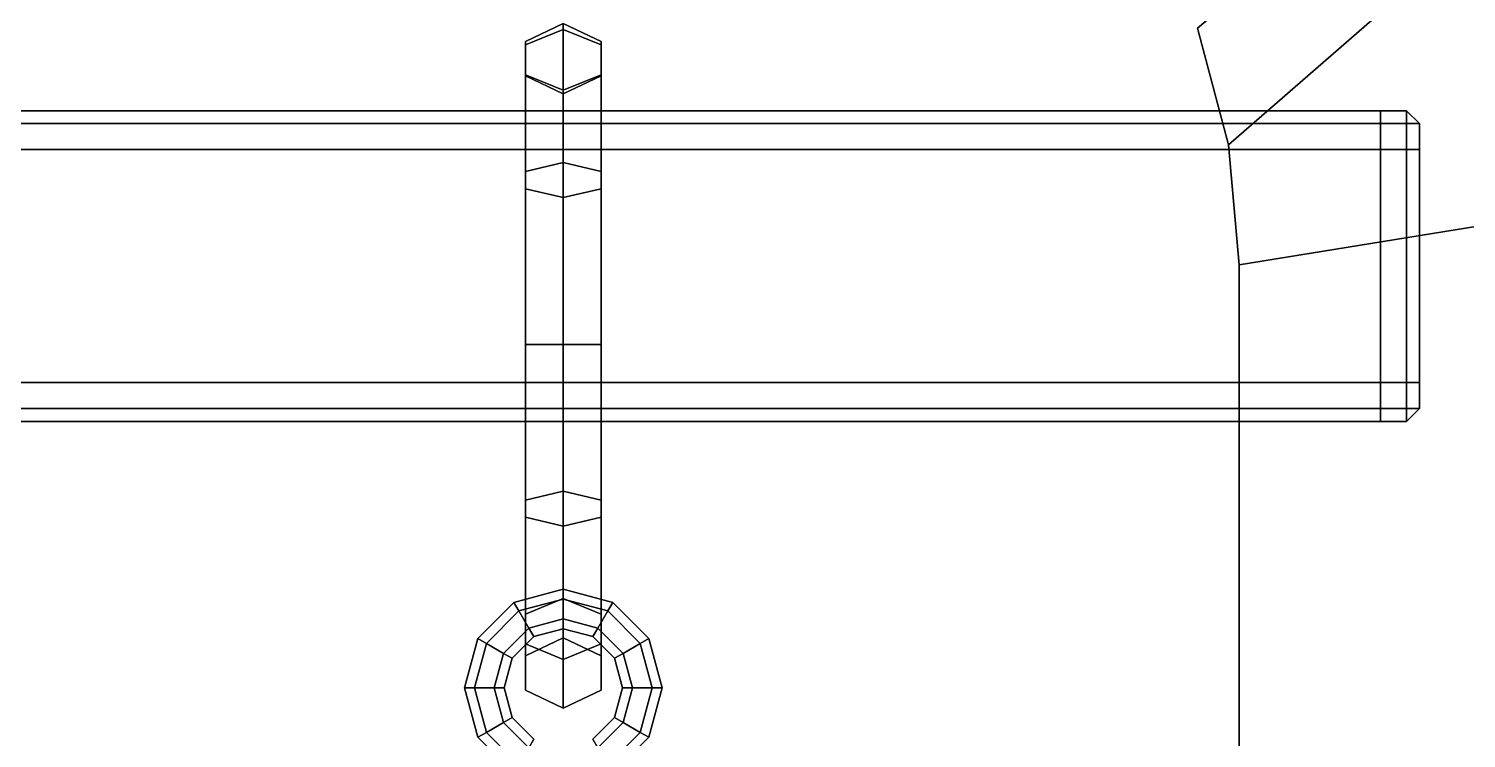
# Model space of a CAD drawing. Header units: metres. Extents: x -14.1 to 14.1, y -13.2 to 13.2.
# Drawn here: x 2.691 to 4.343, y -5.109 to -4.294 of the extents above; entities that cross this region are included whole.
import ezdxf

# ---------------------------------------------------------------- set-up
doc = ezdxf.new("R2010")
doc.units = ezdxf.units.M

msp = doc.modelspace()

# ---------------------------------------------------------------- linework, layer by layer
at = {"layer": 'beam2', "color": 18}
for points in [[(2.34718, -4.38805, 17.5817), (2.34718, -4.40295, 17.5966), (4.24463, -4.40295, 17.5966), (4.24463, -4.38805, 17.5817)], [(4.24463, -4.38805, 17.5519), (2.34718, -4.38805, 17.5519), (2.34718, -4.38805, 17.5817), (4.24463, -4.38805, 17.5817)], [(2.34718, -4.38805, 17.5519), (4.24463, -4.38805, 17.5519), (4.24463, -4.38805, 17.284), (2.34718, -4.38805, 17.284)], [(2.34718, -4.38805, 17.284), (4.24463, -4.38805, 17.284), (4.24463, -4.38805, 17.2542), (2.34718, -4.38805, 17.2542)], [(4.24463, -4.38805, 17.2542), (4.24463, -4.40295, 17.2393), (2.34718, -4.40295, 17.2393), (2.34718, -4.38805, 17.2542)], [(4.27446, -4.40295, 17.5966), (4.27446, -4.38805, 17.5817), (4.24463, -4.38805, 17.5817), (4.24463, -4.40295, 17.5966)], [(4.27446, -4.38805, 17.5817), (4.27446, -4.38805, 17.5519), (4.24463, -4.38805, 17.5519), (4.24463, -4.38805, 17.5817)], [(4.27446, -4.38805, 17.5519), (4.27446, -4.38805, 17.284), (4.24463, -4.38805, 17.284), (4.24463, -4.38805, 17.5519)], [(4.27446, -4.38805, 17.2542), (4.24463, -4.38805, 17.2542), (4.24463, -4.38805, 17.284), (4.27446, -4.38805, 17.284)], [(4.27446, -4.38805, 17.2542), (4.27446, -4.40295, 17.2393), (4.24463, -4.40295, 17.2393), (4.24463, -4.38805, 17.2542)], [(4.27446, -4.38805, 17.5817), (4.27446, -4.40295, 17.5966), (4.28935, -4.40295, 17.5817)], [(4.27446, -4.38805, 17.5817), (4.28935, -4.40295, 17.5817), (4.28935, -4.40295, 17.5519), (4.27446, -4.38805, 17.5519)], [(4.28935, -4.40295, 17.284), (4.27446, -4.38805, 17.284), (4.27446, -4.38805, 17.5519), (4.28935, -4.40295, 17.5519)], [(4.28935, -4.40295, 17.2542), (4.27446, -4.38805, 17.2542), (4.27446, -4.38805, 17.284), (4.28935, -4.40295, 17.284)], [(4.27446, -4.40295, 17.2393), (4.27446, -4.38805, 17.2542), (4.28935, -4.40295, 17.2542)], [(4.24463, -4.40295, 17.5966), (2.34718, -4.40295, 17.5966), (2.34718, -4.43278, 17.5966), (4.24463, -4.43278, 17.5966)], [(2.34718, -4.40295, 17.2393), (4.24463, -4.40295, 17.2393), (4.24463, -4.43278, 17.2393), (2.34718, -4.43278, 17.2393)], [(4.27446, -4.40295, 17.5966), (4.24463, -4.40295, 17.5966), (4.24463, -4.43278, 17.5966), (4.27446, -4.43278, 17.5966)], [(4.27446, -4.40295, 17.2393), (4.27446, -4.43278, 17.2393), (4.24463, -4.43278, 17.2393), (4.24463, -4.40295, 17.2393)], [(4.27446, -4.40295, 17.2393), (4.28935, -4.40295, 17.2542), (4.28935, -4.43278, 17.2542), (4.27446, -4.43278, 17.2393)], [(4.28935, -4.40295, 17.5817), (4.27446, -4.40295, 17.5966), (4.27446, -4.43278, 17.5966), (4.28935, -4.43278, 17.5817)], [(4.28935, -4.40295, 17.2542), (4.28935, -4.40295, 17.284), (4.28935, -4.43278, 17.284), (4.28935, -4.43278, 17.2542)], [(4.28935, -4.43278, 17.5519), (4.28935, -4.43278, 17.284), (4.28935, -4.40295, 17.284), (4.28935, -4.40295, 17.5519)], [(4.28935, -4.40295, 17.5817), (4.28935, -4.43278, 17.5817), (4.28935, -4.43278, 17.5519), (4.28935, -4.40295, 17.5519)], [(2.34718, -4.70067, 17.5966), (4.24463, -4.70067, 17.5966), (4.24463, -4.43278, 17.5966), (2.34718, -4.43278, 17.5966)], [(4.24463, -4.70067, 17.2393), (2.34718, -4.70067, 17.2393), (2.34718, -4.43278, 17.2393), (4.24463, -4.43278, 17.2393)], [(4.27446, -4.70067, 17.5966), (4.27446, -4.43278, 17.5966), (4.24463, -4.43278, 17.5966), (4.24463, -4.70067, 17.5966)], [(4.27446, -4.43278, 17.2393), (4.27446, -4.70067, 17.2393), (4.24463, -4.70067, 17.2393), (4.24463, -4.43278, 17.2393)], [(4.28935, -4.43278, 17.5817), (4.27446, -4.43278, 17.5966), (4.27446, -4.70067, 17.5966), (4.28935, -4.70067, 17.5817)], [(4.28935, -4.70067, 17.2542), (4.27446, -4.70067, 17.2393), (4.27446, -4.43278, 17.2393), (4.28935, -4.43278, 17.2542)], [(4.28935, -4.70067, 17.5519), (4.28935, -4.43278, 17.5519), (4.28935, -4.43278, 17.5817), (4.28935, -4.70067, 17.5817)], [(4.28935, -4.70067, 17.5519), (4.28935, -4.70067, 17.284), (4.28935, -4.43278, 17.284), (4.28935, -4.43278, 17.5519)], [(4.28935, -4.43278, 17.284), (4.28935, -4.70067, 17.284), (4.28935, -4.70067, 17.2542), (4.28935, -4.43278, 17.2542)], [(4.24463, -4.73046, 17.2393), (2.34718, -4.73046, 17.2393), (2.34718, -4.70067, 17.2393), (4.24463, -4.70067, 17.2393)], [(2.34718, -4.73046, 17.5966), (4.24463, -4.73046, 17.5966), (4.24463, -4.70067, 17.5966), (2.34718, -4.70067, 17.5966)], [(4.27446, -4.73046, 17.5966), (4.27446, -4.70067, 17.5966), (4.24463, -4.70067, 17.5966), (4.24463, -4.73046, 17.5966)], [(4.27446, -4.73046, 17.2393), (4.24463, -4.73046, 17.2393), (4.24463, -4.70067, 17.2393), (4.27446, -4.70067, 17.2393)], [(4.28935, -4.73046, 17.2542), (4.27446, -4.73046, 17.2393), (4.27446, -4.70067, 17.2393), (4.28935, -4.70067, 17.2542)], [(4.27446, -4.73046, 17.5966), (4.28935, -4.73046, 17.5817), (4.28935, -4.70067, 17.5817), (4.27446, -4.70067, 17.5966)], [(4.28935, -4.73046, 17.2542), (4.28935, -4.70067, 17.2542), (4.28935, -4.70067, 17.284), (4.28935, -4.73046, 17.284)], [(4.28935, -4.70067, 17.284), (4.28935, -4.70067, 17.5519), (4.28935, -4.73046, 17.5519), (4.28935, -4.73046, 17.284)], [(4.28935, -4.73046, 17.5817), (4.28935, -4.73046, 17.5519), (4.28935, -4.70067, 17.5519), (4.28935, -4.70067, 17.5817)], [(2.34718, -4.7454, 17.2542), (2.34718, -4.73046, 17.2393), (4.24463, -4.73046, 17.2393), (4.24463, -4.7454, 17.2542)], [(4.24463, -4.7454, 17.5817), (4.24463, -4.73046, 17.5966), (2.34718, -4.73046, 17.5966), (2.34718, -4.7454, 17.5817)], [(4.27446, -4.73046, 17.2393), (4.27446, -4.7454, 17.2542), (4.24463, -4.7454, 17.2542), (4.24463, -4.73046, 17.2393)], [(4.27446, -4.7454, 17.5817), (4.27446, -4.73046, 17.5966), (4.24463, -4.73046, 17.5966), (4.24463, -4.7454, 17.5817)], [(4.27446, -4.73046, 17.5966), (4.27446, -4.7454, 17.5817), (4.28935, -4.73046, 17.5817)], [(4.28935, -4.73046, 17.5817), (4.27446, -4.7454, 17.5817), (4.27446, -4.7454, 17.5519), (4.28935, -4.73046, 17.5519)], [(4.28935, -4.73046, 17.5519), (4.27446, -4.7454, 17.5519), (4.27446, -4.7454, 17.284), (4.28935, -4.73046, 17.284)], [(4.27446, -4.7454, 17.2542), (4.28935, -4.73046, 17.2542), (4.28935, -4.73046, 17.284), (4.27446, -4.7454, 17.284)], [(4.27446, -4.7454, 17.2542), (4.27446, -4.73046, 17.2393), (4.28935, -4.73046, 17.2542)], [(4.24463, -4.7454, 17.284), (2.34718, -4.7454, 17.284), (2.34718, -4.7454, 17.2542), (4.24463, -4.7454, 17.2542)], [(2.34718, -4.7454, 17.284), (4.24463, -4.7454, 17.284), (4.24463, -4.7454, 17.5519), (2.34718, -4.7454, 17.5519)], [(2.34718, -4.7454, 17.5519), (4.24463, -4.7454, 17.5519), (4.24463, -4.7454, 17.5817), (2.34718, -4.7454, 17.5817)], [(4.27446, -4.7454, 17.2542), (4.27446, -4.7454, 17.284), (4.24463, -4.7454, 17.284), (4.24463, -4.7454, 17.2542)], [(4.27446, -4.7454, 17.284), (4.27446, -4.7454, 17.5519), (4.24463, -4.7454, 17.5519), (4.24463, -4.7454, 17.284)], [(4.27446, -4.7454, 17.5817), (4.24463, -4.7454, 17.5817), (4.24463, -4.7454, 17.5519), (4.27446, -4.7454, 17.5519)]]:
    msp.add_3dface(points, dxfattribs=at)
at = {"layer": 'bell2', "color": 26}
for points in [[(3.30547, -4.94943, 17.4288), (3.30547, -4.93811, 17.4091), (3.24872, -4.95332, 17.4091), (3.2544, -4.96311, 17.4288)], [(3.30547, -4.93811, 17.4091), (3.30547, -4.94943, 17.3894), (3.2544, -4.96311, 17.3894), (3.24872, -4.95332, 17.4091)], [(3.35651, -4.96311, 17.4288), (3.36219, -4.95332, 17.4091), (3.30547, -4.93811, 17.4091), (3.30547, -4.94943, 17.4288)], [(3.36219, -4.95332, 17.4091), (3.35651, -4.96311, 17.3894), (3.30547, -4.94943, 17.3894), (3.30547, -4.93811, 17.4091)], [(3.24872, -4.95332, 17.4091), (3.2544, -4.96311, 17.3894), (3.21701, -5.0005, 17.3894), (3.20717, -4.99482, 17.4091)], [(3.2544, -4.96311, 17.4288), (3.24872, -4.95332, 17.4091), (3.20717, -4.99482, 17.4091), (3.21701, -5.0005, 17.4288)], [(3.30547, -4.94943, 17.3894), (3.30547, -4.97215, 17.3894), (3.26576, -4.98279, 17.3894), (3.2544, -4.96311, 17.3894)], [(3.30547, -4.97215, 17.4288), (3.30547, -4.94943, 17.4288), (3.2544, -4.96311, 17.4288), (3.26576, -4.98279, 17.4288)], [(3.35651, -4.96311, 17.3894), (3.34519, -4.98279, 17.3894), (3.30547, -4.97215, 17.3894), (3.30547, -4.94943, 17.3894)], [(3.34519, -4.98279, 17.4288), (3.35651, -4.96311, 17.4288), (3.30547, -4.94943, 17.4288), (3.30547, -4.97215, 17.4288)], [(3.39389, -5.0005, 17.4288), (3.40373, -4.99482, 17.4091), (3.36219, -4.95332, 17.4091), (3.35651, -4.96311, 17.4288)], [(3.40373, -4.99482, 17.4091), (3.39389, -5.0005, 17.3894), (3.35651, -4.96311, 17.3894), (3.36219, -4.95332, 17.4091)], [(3.2544, -4.96311, 17.3894), (3.26576, -4.98279, 17.3894), (3.23669, -5.01186, 17.3894), (3.21701, -5.0005, 17.3894)], [(3.26576, -4.98279, 17.4288), (3.2544, -4.96311, 17.4288), (3.21701, -5.0005, 17.4288), (3.23669, -5.01186, 17.4288)], [(3.30547, -4.98351, 17.4091), (3.30547, -4.97215, 17.4288), (3.26576, -4.98279, 17.4288), (3.27144, -4.99263, 17.4091)], [(3.30547, -4.97215, 17.3894), (3.30547, -4.98351, 17.4091), (3.27144, -4.99263, 17.4091), (3.26576, -4.98279, 17.3894)], [(3.33951, -4.99263, 17.4091), (3.34519, -4.98279, 17.4288), (3.30547, -4.97215, 17.4288), (3.30547, -4.98351, 17.4091)], [(3.34519, -4.98279, 17.3894), (3.33951, -4.99263, 17.4091), (3.30547, -4.98351, 17.4091), (3.30547, -4.97215, 17.3894)], [(3.37426, -5.01186, 17.4288), (3.39389, -5.0005, 17.4288), (3.35651, -4.96311, 17.4288), (3.34519, -4.98279, 17.4288)], [(3.39389, -5.0005, 17.3894), (3.37426, -5.01186, 17.3894), (3.34519, -4.98279, 17.3894), (3.35651, -4.96311, 17.3894)], [(3.26576, -4.98279, 17.3894), (3.27144, -4.99263, 17.4091), (3.24649, -5.01754, 17.4091), (3.23669, -5.01186, 17.3894)], [(3.27144, -4.99263, 17.4091), (3.26576, -4.98279, 17.4288), (3.23669, -5.01186, 17.4288), (3.24649, -5.01754, 17.4091)], [(3.37426, -5.01186, 17.3894), (3.36442, -5.01754, 17.4091), (3.33951, -4.99263, 17.4091), (3.34519, -4.98279, 17.3894)], [(3.36442, -5.01754, 17.4091), (3.37426, -5.01186, 17.4288), (3.34519, -4.98279, 17.4288), (3.33951, -4.99263, 17.4091)], [(3.20717, -4.99482, 17.4091), (3.21701, -5.0005, 17.3894), (3.20333, -5.05158, 17.3894), (3.19197, -5.05158, 17.4091)], [(3.21701, -5.0005, 17.4288), (3.20717, -4.99482, 17.4091), (3.19197, -5.05158, 17.4091), (3.20333, -5.05158, 17.4288)], [(3.23669, -5.01186, 17.4288), (3.21701, -5.0005, 17.4288), (3.20333, -5.05158, 17.4288), (3.22605, -5.05158, 17.4288)], [(3.21701, -5.0005, 17.3894), (3.23669, -5.01186, 17.3894), (3.22605, -5.05158, 17.3894), (3.20333, -5.05158, 17.3894)], [(3.38491, -5.05158, 17.4288), (3.40758, -5.05158, 17.4288), (3.39389, -5.0005, 17.4288), (3.37426, -5.01186, 17.4288)], [(3.40758, -5.05158, 17.3894), (3.38491, -5.05158, 17.3894), (3.37426, -5.01186, 17.3894), (3.39389, -5.0005, 17.3894)], [(3.40758, -5.05158, 17.4288), (3.41894, -5.05158, 17.4091), (3.40373, -4.99482, 17.4091), (3.39389, -5.0005, 17.4288)], [(3.41894, -5.05158, 17.4091), (3.40758, -5.05158, 17.3894), (3.39389, -5.0005, 17.3894), (3.40373, -4.99482, 17.4091)], [(3.24649, -5.01754, 17.4091), (3.23669, -5.01186, 17.4288), (3.22605, -5.05158, 17.4288), (3.23736, -5.05158, 17.4091)], [(3.23669, -5.01186, 17.3894), (3.24649, -5.01754, 17.4091), (3.23736, -5.05158, 17.4091), (3.22605, -5.05158, 17.3894)], [(3.38491, -5.05158, 17.3894), (3.37354, -5.05158, 17.4091), (3.36442, -5.01754, 17.4091), (3.37426, -5.01186, 17.3894)], [(3.37354, -5.05158, 17.4091), (3.38491, -5.05158, 17.4288), (3.37426, -5.01186, 17.4288), (3.36442, -5.01754, 17.4091)], [(3.20333, -5.05158, 17.4288), (3.19197, -5.05158, 17.4091), (3.20717, -5.10833, 17.4091), (3.21701, -5.10265, 17.4288)], [(3.19197, -5.05158, 17.4091), (3.20333, -5.05158, 17.3894), (3.21701, -5.10265, 17.3894), (3.20717, -5.10833, 17.4091)], [(3.20333, -5.05158, 17.3894), (3.22605, -5.05158, 17.3894), (3.23669, -5.09129, 17.3894), (3.21701, -5.10265, 17.3894)], [(3.22605, -5.05158, 17.4288), (3.20333, -5.05158, 17.4288), (3.21701, -5.10265, 17.4288), (3.23669, -5.09129, 17.4288)], [(3.22605, -5.05158, 17.3894), (3.23736, -5.05158, 17.4091), (3.24649, -5.08561, 17.4091), (3.23669, -5.09129, 17.3894)], [(3.23736, -5.05158, 17.4091), (3.22605, -5.05158, 17.4288), (3.23669, -5.09129, 17.4288), (3.24649, -5.08561, 17.4091)], [(3.36442, -5.08561, 17.4091), (3.37426, -5.09129, 17.4288), (3.38491, -5.05158, 17.4288), (3.37354, -5.05158, 17.4091)], [(3.37426, -5.09129, 17.3894), (3.36442, -5.08561, 17.4091), (3.37354, -5.05158, 17.4091), (3.38491, -5.05158, 17.3894)], [(3.39389, -5.10265, 17.3894), (3.37426, -5.09129, 17.3894), (3.38491, -5.05158, 17.3894), (3.40758, -5.05158, 17.3894)], [(3.37426, -5.09129, 17.4288), (3.39389, -5.10265, 17.4288), (3.40758, -5.05158, 17.4288), (3.38491, -5.05158, 17.4288)], [(3.40373, -5.10833, 17.4091), (3.39389, -5.10265, 17.3894), (3.40758, -5.05158, 17.3894), (3.41894, -5.05158, 17.4091)], [(3.39389, -5.10265, 17.4288), (3.40373, -5.10833, 17.4091), (3.41894, -5.05158, 17.4091), (3.40758, -5.05158, 17.4288)], [(3.23669, -5.09129, 17.3894), (3.24649, -5.08561, 17.4091), (3.27144, -5.11052, 17.4091), (3.26576, -5.12036, 17.3894)], [(3.24649, -5.08561, 17.4091), (3.23669, -5.09129, 17.4288), (3.26576, -5.12036, 17.4288), (3.27144, -5.11052, 17.4091)], [(3.34519, -5.12036, 17.3894), (3.33951, -5.11052, 17.4091), (3.36442, -5.08561, 17.4091), (3.37426, -5.09129, 17.3894)], [(3.33951, -5.11052, 17.4091), (3.34519, -5.12036, 17.4288), (3.37426, -5.09129, 17.4288), (3.36442, -5.08561, 17.4091)], [(3.21701, -5.10265, 17.4288), (3.20717, -5.10833, 17.4091), (3.24872, -5.14983, 17.4091), (3.2544, -5.14004, 17.4288)], [(3.20717, -5.10833, 17.4091), (3.21701, -5.10265, 17.3894), (3.2544, -5.14004, 17.3894), (3.24872, -5.14983, 17.4091)], [(3.23669, -5.09129, 17.4288), (3.21701, -5.10265, 17.4288), (3.2544, -5.14004, 17.4288), (3.26576, -5.12036, 17.4288)], [(3.21701, -5.10265, 17.3894), (3.23669, -5.09129, 17.3894), (3.26576, -5.12036, 17.3894), (3.2544, -5.14004, 17.3894)], [(3.34519, -5.12036, 17.4288), (3.35651, -5.14004, 17.4288), (3.39389, -5.10265, 17.4288), (3.37426, -5.09129, 17.4288)], [(3.35651, -5.14004, 17.3894), (3.34519, -5.12036, 17.3894), (3.37426, -5.09129, 17.3894), (3.39389, -5.10265, 17.3894)], [(3.35651, -5.14004, 17.4288), (3.36219, -5.14983, 17.4091), (3.40373, -5.10833, 17.4091), (3.39389, -5.10265, 17.4288)], [(3.36219, -5.14983, 17.4091), (3.35651, -5.14004, 17.3894), (3.39389, -5.10265, 17.3894), (3.40373, -5.10833, 17.4091)]]:
    msp.add_3dface(points, dxfattribs=at)
at = {"layer": 'facade', "color": 30}
for points in [[(4.07012, -4.4271, 16.6459), (4.0342, -4.29306, 16.6459), (5.60194, -2.97376, 16.6459), (5.61183, -3.08535, 16.6459)], [(5.61183, -3.08535, 18.1308), (5.60194, -2.97376, 18.1308), (4.0342, -4.29306, 18.1308), (4.07012, -4.4271, 18.1308)], [(5.61183, -3.08535, 16.6459), (5.61183, -4.31735, 16.6459), (4.08219, -4.56538, 16.6459), (4.07012, -4.4271, 16.6459)], [(4.07012, -4.4271, 18.1308), (4.08219, -4.56538, 18.1308), (5.61183, -4.31735, 18.1308), (5.61183, -3.08535, 18.1308)], [(4.08219, -6.7974, 16.6459), (4.08219, -4.56538, 16.6459), (5.61183, -4.31735, 16.6459), (5.61183, -9.82494, 16.6459)], [(5.61183, -9.82494, 18.1308), (5.61183, -4.31735, 18.1308), (4.08219, -4.56538, 18.1308), (4.08219, -6.7974, 18.1308)]]:
    msp.add_3dface(points, dxfattribs=at)
at = {"layer": 'facade2', "color": 22}
for points in [[(4.0342, -4.29306, 16.6459), (4.07012, -4.4271, 16.6459), (4.07012, -4.4271, 18.1308), (4.0342, -4.29306, 18.1308)], [(4.07012, -4.4271, 16.6459), (4.08219, -4.56538, 16.6459), (4.08219, -4.56538, 18.1308), (4.07012, -4.4271, 18.1308)], [(4.08219, -4.56538, 16.6459), (4.08219, -6.7974, 16.6459), (4.08219, -6.7974, 18.1308), (4.08219, -4.56538, 18.1308)]]:
    msp.add_3dface(points, dxfattribs=at)
at = {"layer": 'ring2', "color": 11}
for points in [[(3.30547, -4.28796, 17.4091), (3.26191, -4.30854, 17.4091), (3.26191, -4.31243, 17.5769), (3.30547, -4.29463, 17.5856)], [(3.30547, -4.29463, 17.2326), (3.26191, -4.31243, 17.2413), (3.26191, -4.30854, 17.4091), (3.30547, -4.28796, 17.4091)], [(3.30547, -4.44763, 17.1034), (3.26191, -4.45791, 17.1184), (3.26191, -4.31243, 17.2413), (3.30547, -4.29463, 17.2326)], [(3.30547, -4.29463, 17.5856), (3.26191, -4.31243, 17.5769), (3.26191, -4.45791, 17.6998), (3.30547, -4.44763, 17.7148)], [(3.34899, -4.30854, 17.4091), (3.30547, -4.28796, 17.4091), (3.30547, -4.29463, 17.5856), (3.34899, -4.31243, 17.5769)], [(3.34899, -4.31243, 17.2413), (3.30547, -4.29463, 17.2326), (3.30547, -4.28796, 17.4091), (3.34899, -4.30854, 17.4091)], [(3.34899, -4.45791, 17.1184), (3.30547, -4.44763, 17.1034), (3.30547, -4.29463, 17.2326), (3.34899, -4.31243, 17.2413)], [(3.34899, -4.31243, 17.5769), (3.30547, -4.29463, 17.5856), (3.30547, -4.44763, 17.7148), (3.34899, -4.45791, 17.6998)], [(3.26191, -4.31243, 17.2413), (3.26191, -4.34668, 17.258), (3.26191, -4.34807, 17.4091), (3.26191, -4.30854, 17.4091)], [(3.26191, -4.30854, 17.4091), (3.26191, -4.34807, 17.4091), (3.26191, -4.34668, 17.5602), (3.26191, -4.31243, 17.5769)], [(3.34899, -4.34807, 17.4091), (3.34899, -4.30854, 17.4091), (3.34899, -4.31243, 17.5769), (3.34899, -4.34668, 17.5602)], [(3.34899, -4.34668, 17.258), (3.34899, -4.31243, 17.2413), (3.34899, -4.30854, 17.4091), (3.34899, -4.34807, 17.4091)], [(3.26191, -4.45791, 17.1184), (3.26191, -4.47773, 17.1474), (3.26191, -4.34668, 17.258), (3.26191, -4.31243, 17.2413)], [(3.26191, -4.31243, 17.5769), (3.26191, -4.34668, 17.5602), (3.26191, -4.47773, 17.6708), (3.26191, -4.45791, 17.6998)], [(3.34899, -4.34668, 17.5602), (3.34899, -4.31243, 17.5769), (3.34899, -4.45791, 17.6998), (3.34899, -4.47773, 17.6708)], [(3.34899, -4.47773, 17.1474), (3.34899, -4.45791, 17.1184), (3.34899, -4.31243, 17.2413), (3.34899, -4.34668, 17.258)], [(3.26191, -4.47773, 17.1474), (3.30547, -4.48801, 17.1624), (3.30547, -4.36448, 17.2667), (3.26191, -4.34668, 17.258)], [(3.26191, -4.34668, 17.258), (3.30547, -4.36448, 17.2667), (3.30547, -4.3686, 17.4091), (3.26191, -4.34807, 17.4091)], [(3.26191, -4.34807, 17.4091), (3.30547, -4.3686, 17.4091), (3.30547, -4.36448, 17.5515), (3.26191, -4.34668, 17.5602)], [(3.26191, -4.34668, 17.5602), (3.30547, -4.36448, 17.5515), (3.30547, -4.48801, 17.6558), (3.26191, -4.47773, 17.6708)], [(3.30547, -4.48801, 17.1624), (3.34899, -4.47773, 17.1474), (3.34899, -4.34668, 17.258), (3.30547, -4.36448, 17.2667)], [(3.30547, -4.36448, 17.2667), (3.34899, -4.34668, 17.258), (3.34899, -4.34807, 17.4091), (3.30547, -4.3686, 17.4091)], [(3.30547, -4.3686, 17.4091), (3.34899, -4.34807, 17.4091), (3.34899, -4.34668, 17.5602), (3.30547, -4.36448, 17.5515)], [(3.30547, -4.36448, 17.5515), (3.34899, -4.34668, 17.5602), (3.34899, -4.47773, 17.6708), (3.30547, -4.48801, 17.6558)], [(3.30547, -4.44763, 17.7148), (3.26191, -4.45791, 17.6998), (3.26191, -4.65671, 17.7447), (3.30547, -4.65671, 17.7621)], [(3.30547, -4.65671, 17.0561), (3.26191, -4.65671, 17.0735), (3.26191, -4.45791, 17.1184), (3.30547, -4.44763, 17.1034)], [(3.26191, -4.45791, 17.6998), (3.26191, -4.47773, 17.6708), (3.26191, -4.65671, 17.7113), (3.26191, -4.65671, 17.7447)], [(3.26191, -4.65671, 17.0735), (3.26191, -4.65671, 17.1069), (3.26191, -4.47773, 17.1474), (3.26191, -4.45791, 17.1184)], [(3.34899, -4.45791, 17.6998), (3.30547, -4.44763, 17.7148), (3.30547, -4.65671, 17.7621), (3.34899, -4.65671, 17.7447)], [(3.34899, -4.65671, 17.0735), (3.30547, -4.65671, 17.0561), (3.30547, -4.44763, 17.1034), (3.34899, -4.45791, 17.1184)], [(3.34899, -4.47773, 17.6708), (3.34899, -4.45791, 17.6998), (3.34899, -4.65671, 17.7447), (3.34899, -4.65671, 17.7113)], [(3.34899, -4.65671, 17.1069), (3.34899, -4.65671, 17.0735), (3.34899, -4.45791, 17.1184), (3.34899, -4.47773, 17.1474)], [(3.26191, -4.47773, 17.6708), (3.30547, -4.48801, 17.6558), (3.30547, -4.65671, 17.694), (3.26191, -4.65671, 17.7113)], [(3.26191, -4.65671, 17.1069), (3.30547, -4.65671, 17.1242), (3.30547, -4.48801, 17.1624), (3.26191, -4.47773, 17.1474)], [(3.30547, -4.48801, 17.6558), (3.34899, -4.47773, 17.6708), (3.34899, -4.65671, 17.7113), (3.30547, -4.65671, 17.694)], [(3.30547, -4.65671, 17.1242), (3.34899, -4.65671, 17.1069), (3.34899, -4.47773, 17.1474), (3.30547, -4.48801, 17.1624)], [(3.30547, -4.65671, 17.7621), (3.26191, -4.65671, 17.7447), (3.26191, -4.85546, 17.6998), (3.30547, -4.86575, 17.7148)], [(3.26191, -4.65671, 17.7447), (3.26191, -4.65671, 17.7113), (3.26191, -4.83565, 17.6708), (3.26191, -4.85546, 17.6998)], [(3.26191, -4.65671, 17.7113), (3.30547, -4.65671, 17.694), (3.30547, -4.82536, 17.6558), (3.26191, -4.83565, 17.6708)], [(3.26191, -4.83565, 17.1474), (3.30547, -4.82536, 17.1624), (3.30547, -4.65671, 17.1242), (3.26191, -4.65671, 17.1069)], [(3.26191, -4.85546, 17.1184), (3.26191, -4.83565, 17.1474), (3.26191, -4.65671, 17.1069), (3.26191, -4.65671, 17.0735)], [(3.30547, -4.86575, 17.1034), (3.26191, -4.85546, 17.1184), (3.26191, -4.65671, 17.0735), (3.30547, -4.65671, 17.0561)], [(3.34899, -4.65671, 17.7447), (3.30547, -4.65671, 17.7621), (3.30547, -4.86575, 17.7148), (3.34899, -4.85546, 17.6998)], [(3.30547, -4.65671, 17.694), (3.34899, -4.65671, 17.7113), (3.34899, -4.83565, 17.6708), (3.30547, -4.82536, 17.6558)], [(3.30547, -4.82536, 17.1624), (3.34899, -4.83565, 17.1474), (3.34899, -4.65671, 17.1069), (3.30547, -4.65671, 17.1242)], [(3.34899, -4.85546, 17.1184), (3.30547, -4.86575, 17.1034), (3.30547, -4.65671, 17.0561), (3.34899, -4.65671, 17.0735)], [(3.34899, -4.65671, 17.7113), (3.34899, -4.65671, 17.7447), (3.34899, -4.85546, 17.6998), (3.34899, -4.83565, 17.6708)], [(3.34899, -4.83565, 17.1474), (3.34899, -4.85546, 17.1184), (3.34899, -4.65671, 17.0735), (3.34899, -4.65671, 17.1069)], [(3.26191, -4.83565, 17.6708), (3.30547, -4.82536, 17.6558), (3.30547, -4.94889, 17.5515), (3.26191, -4.96669, 17.5602)], [(3.26191, -4.96669, 17.258), (3.30547, -4.94889, 17.2667), (3.30547, -4.82536, 17.1624), (3.26191, -4.83565, 17.1474)], [(3.26191, -4.85546, 17.6998), (3.26191, -4.83565, 17.6708), (3.26191, -4.96669, 17.5602), (3.26191, -5.00095, 17.5769)], [(3.26191, -5.00095, 17.2413), (3.26191, -4.96669, 17.258), (3.26191, -4.83565, 17.1474), (3.26191, -4.85546, 17.1184)], [(3.30547, -4.82536, 17.6558), (3.34899, -4.83565, 17.6708), (3.34899, -4.96669, 17.5602), (3.30547, -4.94889, 17.5515)], [(3.30547, -4.94889, 17.2667), (3.34899, -4.96669, 17.258), (3.34899, -4.83565, 17.1474), (3.30547, -4.82536, 17.1624)], [(3.34899, -4.83565, 17.6708), (3.34899, -4.85546, 17.6998), (3.34899, -5.00095, 17.5769), (3.34899, -4.96669, 17.5602)], [(3.34899, -4.96669, 17.258), (3.34899, -5.00095, 17.2413), (3.34899, -4.85546, 17.1184), (3.34899, -4.83565, 17.1474)], [(3.30547, -4.86575, 17.7148), (3.26191, -4.85546, 17.6998), (3.26191, -5.00095, 17.5769), (3.30547, -5.01875, 17.5856)], [(3.30547, -5.01875, 17.2326), (3.26191, -5.00095, 17.2413), (3.26191, -4.85546, 17.1184), (3.30547, -4.86575, 17.1034)], [(3.34899, -4.85546, 17.6998), (3.30547, -4.86575, 17.7148), (3.30547, -5.01875, 17.5856), (3.34899, -5.00095, 17.5769)], [(3.34899, -5.00095, 17.2413), (3.30547, -5.01875, 17.2326), (3.30547, -4.86575, 17.1034), (3.34899, -4.85546, 17.1184)], [(3.26191, -5.01463, 17.4091), (3.30547, -4.9941, 17.4091), (3.30547, -4.94889, 17.2667), (3.26191, -4.96669, 17.258)], [(3.26191, -4.96669, 17.5602), (3.30547, -4.94889, 17.5515), (3.30547, -4.9941, 17.4091), (3.26191, -5.01463, 17.4091)], [(3.30547, -4.9941, 17.4091), (3.34899, -5.01463, 17.4091), (3.34899, -4.96669, 17.258), (3.30547, -4.94889, 17.2667)], [(3.30547, -4.94889, 17.5515), (3.34899, -4.96669, 17.5602), (3.34899, -5.01463, 17.4091), (3.30547, -4.9941, 17.4091)], [(3.26191, -5.05421, 17.4091), (3.26191, -5.01463, 17.4091), (3.26191, -4.96669, 17.258), (3.26191, -5.00095, 17.2413)], [(3.26191, -5.00095, 17.5769), (3.26191, -4.96669, 17.5602), (3.26191, -5.01463, 17.4091), (3.26191, -5.05421, 17.4091)], [(3.34899, -4.96669, 17.5602), (3.34899, -5.00095, 17.5769), (3.34899, -5.05421, 17.4091), (3.34899, -5.01463, 17.4091)], [(3.34899, -5.01463, 17.4091), (3.34899, -5.05421, 17.4091), (3.34899, -5.00095, 17.2413), (3.34899, -4.96669, 17.258)], [(3.30547, -5.01875, 17.5856), (3.26191, -5.00095, 17.5769), (3.26191, -5.05421, 17.4091), (3.30547, -5.07479, 17.4091)], [(3.30547, -5.07479, 17.4091), (3.26191, -5.05421, 17.4091), (3.26191, -5.00095, 17.2413), (3.30547, -5.01875, 17.2326)], [(3.34899, -5.00095, 17.5769), (3.30547, -5.01875, 17.5856), (3.30547, -5.07479, 17.4091), (3.34899, -5.05421, 17.4091)], [(3.34899, -5.05421, 17.4091), (3.30547, -5.07479, 17.4091), (3.30547, -5.01875, 17.2326), (3.34899, -5.00095, 17.2413)]]:
    msp.add_3dface(points, dxfattribs=at)

doc.saveas('drawing.dxf')
